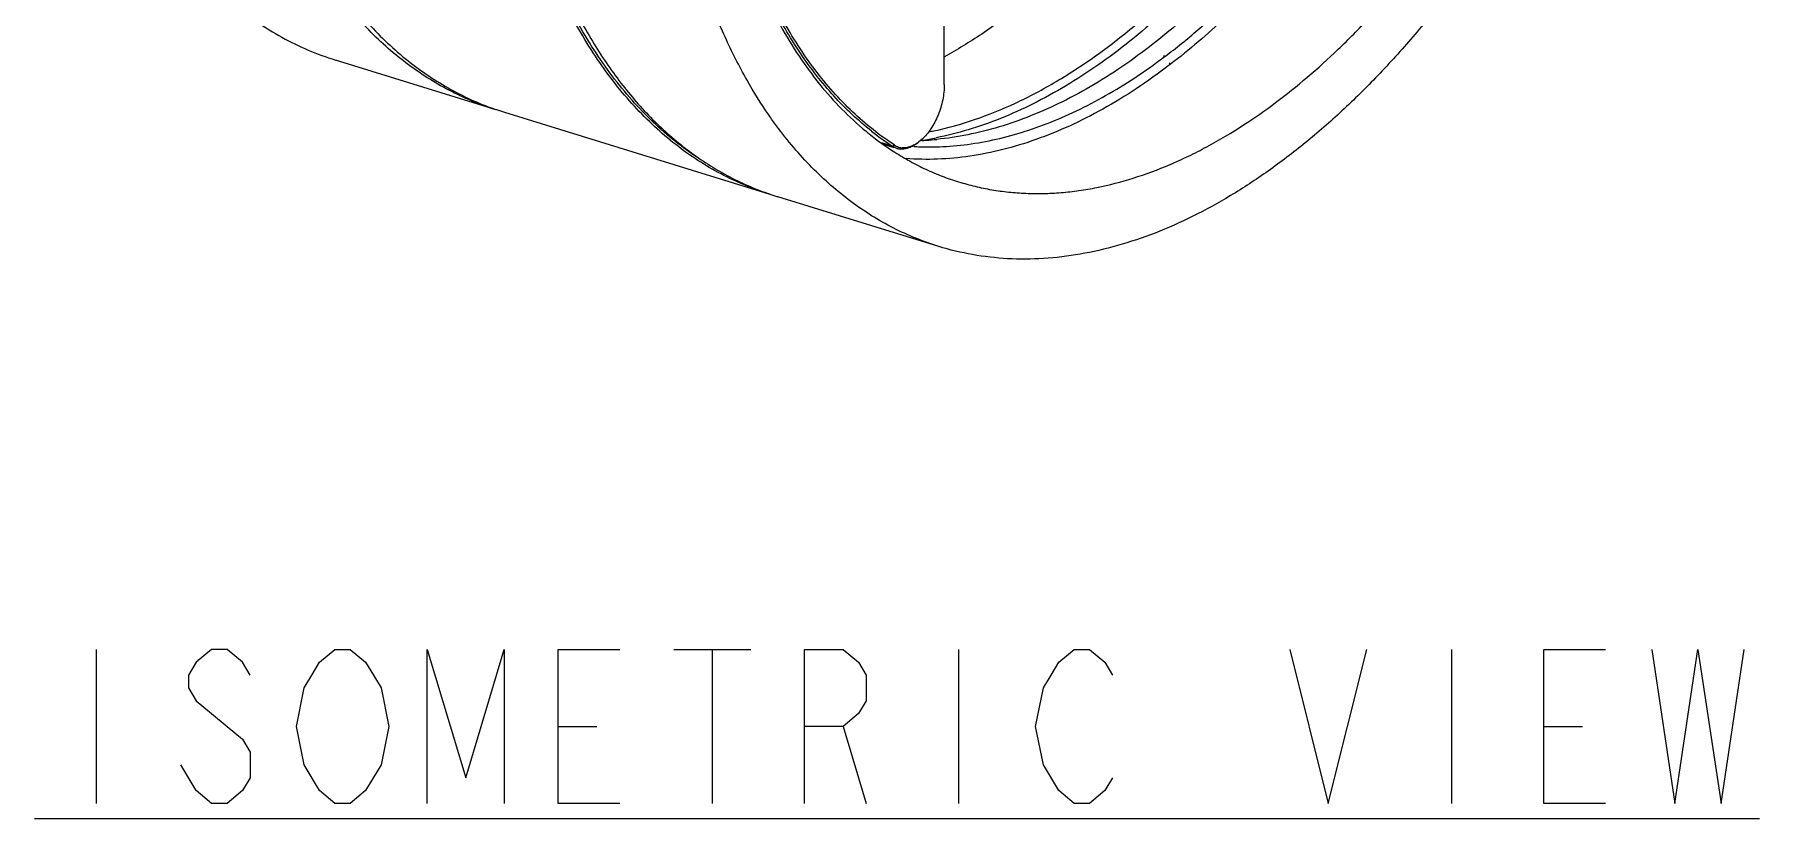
# Model space of a CAD drawing. Header units: inches. Extents: x 0 to 22, y 0 to 17.
# Drawn here: x 3.645 to 5.661, y 10.687 to 11.604 of the extents above; entities that cross this region are included whole.
import ezdxf

# ---------------------------------------------------------------- set-up
doc = ezdxf.new("R2010")
doc.units = ezdxf.units.IN
doc.header["$LTSCALE"] = 1.21
doc.header["$MEASUREMENT"] = 0
doc.layers.get('0').update_dxf_attribs({"linetype": 'CONTINUOUS'})

msp = doc.modelspace()

# ---------------------------------------------------------------- linework, layer by layer
at = {"color": 7}
for p, q in [((4.7083, 11.5452), (4.7083, 11.9016)), ((4.1848, 11.5157), (3.9968, 11.5738)), ((4.9647, 11.5784), (4.9661, 11.5793)), ((4.9649, 11.577), (4.9662, 11.578)), ((4.9724, 11.5704), (4.9711, 11.5694)), ((4.9726, 11.5688), (4.9713, 11.5678)), ((4.1942, 11.5128), (4.5044, 11.4169)), ((4.637, 11.4756), (4.6494, 11.4717)), ((4.653, 11.4706), (4.6479, 11.473)), ((4.6822, 11.481), (4.6787, 11.4781)), ((4.682, 11.4798), (4.6814, 11.4798)), ((4.6821, 11.4803), (4.6815, 11.4804)), ((4.6823, 11.48), (4.6819, 11.4799)), ((4.6825, 11.4813), (4.6821, 11.4813)), ((4.7018, 11.3559), (4.5138, 11.414))]:
    msp.add_line(p, q, dxfattribs=at)
at = {"color": 8}
for p, q in [((4.6479, 11.473), (4.6355, 11.4769)), ((4.6503, 11.4744), (4.6479, 11.473))]:
    msp.add_line(p, q, dxfattribs=at)
at = {"color": 1}
for p, q in [((3.7171, 10.8849), (3.7171, 10.7049)), ((4.3921, 10.8849), (4.4821, 10.8849)), ((4.4371, 10.8849), (4.4371, 10.7049)), ((4.7251, 10.8849), (4.7251, 10.7049)), ((5.3011, 10.8849), (5.3011, 10.7049)), ((4.2571, 10.7949), (4.3021, 10.7949)), ((4.5901, 10.7949), (4.6171, 10.7049)), ((5.4091, 10.7949), (5.4541, 10.7949)), ((3.8341, 10.7199), (3.8161, 10.7499)), ((3.6451, 10.6873), (5.6611, 10.6873))]:
    msp.add_line(p, q, dxfattribs=at)
for points in [[(3.8971, 10.8549), (3.8881, 10.8699), (3.8701, 10.8849), (3.8521, 10.8849), (3.8341, 10.8699), (3.8251, 10.8549), (3.8251, 10.8399), (3.8341, 10.8249), (3.8521, 10.8099), (3.8701, 10.7949), (3.8881, 10.7799), (3.8971, 10.7649), (3.8971, 10.7349), (3.8881, 10.7199), (3.8701, 10.7049), (3.8521, 10.7049), (3.8341, 10.7199)], [(3.9781, 10.7199), (3.9601, 10.7499), (3.9511, 10.7949), (3.9601, 10.8399), (3.9691, 10.8549), (3.9781, 10.8699), (3.9961, 10.8849), (4.0141, 10.8849), (4.0321, 10.8699), (4.0411, 10.8549), (4.0501, 10.8399), (4.0591, 10.7949), (4.0501, 10.7499)], [(4.1041, 10.7049), (4.1041, 10.8849), (4.1491, 10.7349), (4.1941, 10.8849), (4.1941, 10.7049)], [(4.3291, 10.7049), (4.2571, 10.7049), (4.2571, 10.8849), (4.3291, 10.8849)], [(4.5451, 10.7049), (4.5451, 10.8849), (4.5901, 10.8849), (4.6081, 10.8699), (4.6171, 10.8549), (4.6171, 10.8249), (4.6081, 10.8099), (4.5901, 10.7949), (4.5451, 10.7949)], [(4.8421, 10.7199), (4.8241, 10.7499), (4.8151, 10.7949), (4.8241, 10.8399), (4.8331, 10.8549), (4.8421, 10.8699), (4.8601, 10.8849), (4.8781, 10.8849), (4.8961, 10.8699), (4.9051, 10.8549)], [(5.1121, 10.8849), (5.1571, 10.7049), (5.2021, 10.8849)], [(5.4811, 10.7049), (5.4091, 10.7049), (5.4091, 10.8849), (5.4811, 10.8849)], [(5.5351, 10.8849), (5.5621, 10.7049), (5.5891, 10.8849), (5.6161, 10.7049), (5.6431, 10.8849)], [(4.0501, 10.7499), (4.0321, 10.7199), (4.0141, 10.7049), (3.9961, 10.7049), (3.9781, 10.7199)], [(4.9051, 10.7349), (4.8961, 10.7199), (4.8781, 10.7049), (4.8601, 10.7049), (4.8421, 10.7199)]]:
    msp.add_lwpolyline(points, dxfattribs=at)
at = {"color": 7}
for centre, radius, start, end in [((4.2816, 11.8288), 0.3277, 250.6563, 252.3678), ((4.291, 11.8261), 0.3279, 249.9604, 251.1107), ((4.291, 11.8259), 0.3277, 251.1109, 252.8303), ((4.8403, 11.7612), 0.3509, 230.3692, 231.243), ((4.8318, 11.7505), 0.3373, 231.224, 237.5083), ((4.829, 11.751), 0.3317, 231.6868, 236.9179), ((4.661, 11.4907), 0.0196, 236.8532, 248.1497), ((4.6608, 11.4904), 0.0192, 248.1796, 264.5379), ((4.6906, 11.7891), 0.3168, 266.738, 268.0986), ((4.6908, 11.7944), 0.3222, 268.0991, 270.6424), ((4.667, 11.8159), 0.3364, 272.5676, 273.4201), ((4.6242, 11.8561), 0.3806, 278.7933, 281.2965), ((4.6665, 11.823), 0.3435, 273.4273, 275.5159), ((4.6158, 11.8689), 0.3862, 281.1145, 282.01), ((4.6589, 11.4897), 0.02, 252.8523, 264.4035), ((4.6012, 11.7301), 0.3278, 252.8303, 253.2611), ((4.6106, 11.7274), 0.328, 251.1117, 252.8291)]:
    msp.add_arc(centre, radius, start, end, dxfattribs=at)
for points, knots in [([(3.867, 12.9928), (3.8489, 12.9588), (3.815, 12.8888), (3.7712, 12.7802), (3.7346, 12.668), (3.7058, 12.5539), (3.685, 12.4395), (3.6747, 12.3444), (3.6708, 12.2696), (3.6701, 12.2148), (3.6716, 12.1611), (3.6752, 12.1086), (3.681, 12.0577), (3.6889, 12.0084), (3.6989, 11.9609), (3.711, 11.9153), (3.7251, 11.872), (3.7413, 11.8309), (3.7593, 11.7922), (3.7792, 11.7561), (3.8009, 11.7227), (3.8244, 11.6921), (3.8495, 11.6645), (3.8762, 11.6399), (3.9043, 11.6183), (3.9339, 11.6), (3.9647, 11.585), (3.986, 11.5771), (3.9968, 11.5738)], [0, 0, 0, 0, 0.073284, 0.147764, 0.22276, 0.297564, 0.371477, 0.443827, 0.479224, 0.513999, 0.548085, 0.58142, 0.61395, 0.645626, 0.676409, 0.706269, 0.735188, 0.763158, 0.790185, 0.816291, 0.841512, 0.865901, 0.88953, 0.912488, 0.934884, 0.956841, 0.978497, 1, 1, 1, 1]), ([(4.228, 12.4115), (4.2215, 12.383), (4.21, 12.3258), (4.1974, 12.2401), (4.1896, 12.1554), (4.1867, 12.0723), (4.1886, 11.9916), (4.1954, 11.9139), (4.2052, 11.8514), (4.2155, 11.8034), (4.2272, 11.7581), (4.2444, 11.7042), (4.2659, 11.6535), (4.2853, 11.6158), (4.3056, 11.581), (4.3334, 11.5412), (4.3651, 11.5058), (4.3922, 11.4812), (4.4132, 11.4647), (4.4349, 11.45), (4.4574, 11.437), (4.4805, 11.426), (4.4964, 11.4198), (4.5045, 11.4171)], [0, 0, 0, 0, 0.078748, 0.156466, 0.23276, 0.307263, 0.379637, 0.449587, 0.516864, 0.549444, 0.58129, 0.642722, 0.701136, 0.729234, 0.75661, 0.80928, 0.859459, 0.883756, 0.907601, 0.931066, 0.95423, 0.977179, 1, 1, 1, 1]), ([(4.4395, 12.2304), (4.4338, 12.1912), (4.4276, 12.1325), (4.4244, 12.0547), (4.4245, 11.9979), (4.4273, 11.9426), (4.4326, 11.8889), (4.4404, 11.8372), (4.4508, 11.7875), (4.4635, 11.7402), (4.4787, 11.6954), (4.4962, 11.6534), (4.516, 11.6143), (4.5379, 11.5783), (4.5619, 11.5456), (4.5879, 11.5163), (4.6067, 11.499), (4.6164, 11.4909)], [0, 0, 0, 0, 0.150327, 0.223612, 0.295376, 0.365446, 0.433664, 0.499899, 0.564038, 0.626005, 0.685747, 0.743257, 0.79856, 0.851735, 0.902905, 0.952249, 1, 1, 1, 1]), ([(4.4214, 11.4587), (4.412, 11.4649), (4.3935, 11.4783), (4.3675, 11.5011), (4.3429, 11.5268), (4.3197, 11.5552), (4.2982, 11.5862), (4.2783, 11.6198), (4.2601, 11.6558), (4.2437, 11.6941), (4.229, 11.7346), (4.2163, 11.7772), (4.2054, 11.8217), (4.1933, 11.8842), (4.1855, 11.9491), (4.1815, 12.0159), (4.1809, 12.0502), (4.1809, 12.0675)], [0, 0, 0, 0, 0.049642, 0.100425, 0.15258, 0.206307, 0.261764, 0.319078, 0.378339, 0.439605, 0.502907, 0.56824, 0.635575, 0.704869, 0.849041, 0.923754, 1, 1, 1, 1]), ([(5.2462, 12.0361), (5.23, 11.9999), (5.2038, 11.9467), (5.1649, 11.8787), (5.1343, 11.8302), (5.1024, 11.7841), (5.0691, 11.7406), (5.0347, 11.6999), (4.9993, 11.662), (4.963, 11.6273), (4.9261, 11.5959), (4.8887, 11.5678), (4.8508, 11.5433), (4.8128, 11.5224), (4.7748, 11.5052), (4.7369, 11.4919), (4.7113, 11.4854), (4.6987, 11.4829)], [0, 0, 0, 0, 0.148057, 0.220541, 0.291723, 0.361424, 0.429478, 0.495739, 0.560079, 0.622396, 0.682614, 0.740688, 0.796608, 0.850403, 0.902145, 0.951955, 1, 1, 1, 1]), ([(4.6233, 11.4907), (4.6156, 11.4968), (4.6003, 11.51), (4.5788, 11.5318), (4.5586, 11.5558), (4.5329, 11.5913), (4.5103, 11.6305), (4.4907, 11.6728), (4.4773, 11.7069), (4.4654, 11.7427), (4.455, 11.7801), (4.4461, 11.8191), (4.4363, 11.8736), (4.4298, 11.93), (4.4266, 11.9879), (4.4261, 12.0175), (4.4261, 12.0324)], [0, 0, 0, 0, 0.050037, 0.101329, 0.154041, 0.208323, 0.322002, 0.381611, 0.443103, 0.506487, 0.571751, 0.638863, 0.707781, 0.850769, 0.924677, 1, 1, 1, 1]), ([(4.6503, 11.4744), (4.6416, 11.48), (4.6246, 11.4922), (4.6007, 11.5131), (4.578, 11.5366), (4.5567, 11.5625), (4.5369, 11.591), (4.5186, 11.6217), (4.5019, 11.6547), (4.4867, 11.6899), (4.4733, 11.727), (4.4615, 11.7661), (4.4515, 11.8069), (4.4404, 11.8643), (4.4331, 11.9239), (4.4295, 11.9853), (4.4289, 12.0167), (4.4289, 12.0326)], [0, 0, 0, 0, 0.049608, 0.100382, 0.152528, 0.206233, 0.261663, 0.318954, 0.3782, 0.439456, 0.502754, 0.568088, 0.635432, 0.704741, 0.848967, 0.923715, 1, 1, 1, 1]), ([(5.2461, 11.971), (5.2291, 11.9369), (5.2016, 11.887), (5.1614, 11.8237), (5.13, 11.7789), (5.0975, 11.7367), (5.0638, 11.6971), (5.0292, 11.6604), (4.9938, 11.6267), (4.9577, 11.5962), (4.9211, 11.5689), (4.8842, 11.5451), (4.8471, 11.5248), (4.8099, 11.5082), (4.7729, 11.4952), (4.7362, 11.4859), (4.7117, 11.4822), (4.6995, 11.4811)], [0, 0, 0, 0, 0.150229, 0.223431, 0.295102, 0.365076, 0.433205, 0.499361, 0.563443, 0.625376, 0.685115, 0.742653, 0.798019, 0.851289, 0.902585, 0.95208, 1, 1, 1, 1]), ([(4.9662, 11.578), (4.9794, 11.5879), (5.0055, 11.6091), (5.0433, 11.6438), (5.0803, 11.682), (5.1162, 11.7235), (5.1508, 11.768), (5.1841, 11.8153), (5.2159, 11.8653), (5.2358, 11.8999), (5.2454, 11.9175)], [0, 0, 0, 0, 0.111738, 0.227677, 0.347681, 0.471552, 0.599039, 0.72984, 0.863619, 1, 1, 1, 1]), ([(4.5044, 11.4169), (4.4946, 11.42), (4.4752, 11.427), (4.4471, 11.4403), (4.42, 11.4562), (4.394, 11.4748), (4.3692, 11.4961), (4.3456, 11.5198), (4.3234, 11.546), (4.2952, 11.5848), (4.2704, 11.6276), (4.249, 11.6739), (4.2343, 11.7111), (4.2212, 11.7503), (4.2057, 11.8056), (4.197, 11.8485), (4.1924, 11.8776)], [0, 0, 0, 0, 0.052613, 0.105536, 0.15907, 0.213499, 0.269084, 0.326055, 0.384614, 0.444926, 0.57124, 0.637479, 0.705817, 0.776266, 0.848811, 1, 1, 1, 1]), ([(5.2109, 11.8406), (5.2022, 11.8267), (5.1845, 11.7995), (5.1567, 11.7602), (5.1279, 11.7227), (5.0983, 11.6874), (5.0679, 11.6542), (5.0271, 11.6136), (4.9948, 11.5858), (4.9726, 11.5688)], [0, 0, 0, 0, 0.13519, 0.267925, 0.397897, 0.524889, 0.648738, 0.769297, 1, 1, 1, 1]), ([(5.0582, 11.4979), (5.0709, 11.5062), (5.0963, 11.524), (5.1332, 11.5536), (5.1695, 11.5865), (5.2051, 11.6225), (5.2397, 11.6615), (5.2734, 11.7033), (5.3058, 11.7477), (5.3263, 11.7786), (5.3363, 11.7945)], [0, 0, 0, 0, 0.111269, 0.226757, 0.346343, 0.469903, 0.597285, 0.728285, 0.86265, 1, 1, 1, 1]), ([(4.6962, 11.4911), (4.7122, 11.4945), (4.7447, 11.5036), (4.7926, 11.523), (4.8405, 11.5485), (4.8881, 11.5797), (4.935, 11.6165), (4.9811, 11.6586), (5.0258, 11.7057), (5.054, 11.7396), (5.0679, 11.7573)], [0, 0, 0, 0, 0.105517, 0.216092, 0.332224, 0.454202, 0.582108, 0.715876, 0.855322, 1, 1, 1, 1]), ([(5.3696, 11.7568), (5.3579, 11.7382), (5.334, 11.7018), (5.2961, 11.6497), (5.2566, 11.601), (5.2159, 11.5558), (5.174, 11.5144), (5.1312, 11.4771), (5.0878, 11.4439), (5.0439, 11.4151), (4.9997, 11.3908), (4.9555, 11.3712), (4.9114, 11.3563), (4.8678, 11.3462), (4.8247, 11.341), (4.7825, 11.3408), (4.7414, 11.3455), (4.7148, 11.3519), (4.7018, 11.3559)], [0, 0, 0, 0, 0.079204, 0.156563, 0.231826, 0.304833, 0.375449, 0.44356, 0.509101, 0.572052, 0.632449, 0.690382, 0.746012, 0.799565, 0.851343, 0.901713, 0.951107, 1, 1, 1, 1]), ([(4.8802, 11.7127), (4.8667, 11.6987), (4.8393, 11.6721), (4.7966, 11.6358), (4.7532, 11.6041), (4.7233, 11.5857), (4.7084, 11.5774)], [0, 0, 0, 0, 0.265736, 0.521107, 0.765851, 1, 1, 1, 1]), ([(3.9895, 11.6756), (3.9957, 11.6661), (4.0086, 11.6479), (4.0295, 11.6223), (4.0516, 11.599), (4.0749, 11.5779), (4.0993, 11.5592), (4.1248, 11.5429), (4.1512, 11.529), (4.1694, 11.5214), (4.1787, 11.518)], [0, 0, 0, 0, 0.135521, 0.267238, 0.395467, 0.520599, 0.643086, 0.763434, 0.882206, 1, 1, 1, 1]), ([(4.173, 11.5196), (4.1638, 11.5228), (4.1457, 11.5301), (4.1194, 11.5435), (4.0941, 11.5592), (4.0698, 11.5773), (4.0465, 11.5977), (4.0244, 11.6204), (4.0035, 11.6453), (3.9905, 11.663), (3.9843, 11.6722)], [0, 0, 0, 0, 0.118142, 0.237166, 0.357666, 0.480199, 0.605275, 0.73335, 0.864814, 1, 1, 1, 1]), ([(4.4778, 11.5503), (4.4685, 11.5667), (4.451, 11.6012), (4.4366, 11.6372), (4.43, 11.6558)], [0, 0, 0, 0, 0.488369, 1, 1, 1, 1]), ([(4.6944, 11.4723), (4.7053, 11.4724), (4.7276, 11.4738), (4.7611, 11.479), (4.7949, 11.4876), (4.829, 11.4993), (4.8633, 11.5141), (4.8975, 11.5321), (4.9316, 11.553), (4.9538, 11.5687), (4.9649, 11.577)], [0, 0, 0, 0, 0.111688, 0.226311, 0.344426, 0.466487, 0.592857, 0.723797, 0.859482, 1, 1, 1, 1]), ([(4.9713, 11.5678), (4.9587, 11.5582), (4.9335, 11.5402), (4.8945, 11.5163), (4.8553, 11.4964), (4.8162, 11.4805), (4.7773, 11.4686), (4.7388, 11.4608), (4.7009, 11.4573), (4.6759, 11.4577), (4.6636, 11.4586)], [0, 0, 0, 0, 0.142245, 0.279006, 0.410402, 0.53667, 0.658184, 0.775454, 0.889132, 1, 1, 1, 1]), ([(4.5123, 11.4969), (4.5092, 11.5011), (4.4969, 11.5183), (4.4857, 11.5363), (4.4778, 11.5503)], [0, 0, 0, 0, 0.244987, 1, 1, 1, 1]), ([(4.7083, 11.5452), (4.7083, 11.5422), (4.708, 11.5362), (4.7066, 11.5272), (4.7043, 11.5182), (4.7012, 11.5094), (4.6974, 11.5011), (4.6929, 11.4935), (4.6879, 11.4867), (4.6841, 11.4827), (4.6822, 11.481)], [0, 0, 0, 0, 0.124225, 0.253233, 0.384551, 0.515991, 0.645319, 0.770317, 0.889063, 1, 1, 1, 1]), ([(4.7018, 11.3559), (4.6927, 11.3588), (4.6747, 11.3652), (4.6485, 11.3772), (4.6231, 11.3916), (4.5988, 11.4083), (4.5754, 11.4272), (4.5531, 11.4483), (4.5319, 11.4716), (4.5187, 11.4882), (4.5123, 11.4969)], [0, 0, 0, 0, 0.119077, 0.238759, 0.359637, 0.482271, 0.607182, 0.734841, 0.865662, 1, 1, 1, 1]), ([(4.7251, 11.4314), (4.7315, 11.4295), (4.7442, 11.426), (4.7638, 11.422), (4.7836, 11.4193), (4.8038, 11.4178), (4.8242, 11.4176), (4.8449, 11.4187), (4.8658, 11.421), (4.8942, 11.4259), (4.9301, 11.4352), (4.9655, 11.4484), (4.9939, 11.4614), (5.023, 11.4762), (5.0442, 11.4889), (5.0582, 11.4979)], [0, 0, 0, 0, 0.056558, 0.113279, 0.170325, 0.227852, 0.286011, 0.344945, 0.404785, 0.465651, 0.590837, 0.721296, 0.788706, 0.857621, 1, 1, 1, 1]), ([(4.6773, 11.4768), (4.6757, 11.4756), (4.6724, 11.4734), (4.6672, 11.471), (4.662, 11.4698), (4.6586, 11.4697), (4.6569, 11.4698)], [0, 0, 0, 0, 0.279485, 0.537156, 0.775601, 1, 1, 1, 1]), ([(4.6787, 11.4781), (4.6771, 11.4769), (4.6739, 11.4748), (4.6689, 11.4725), (4.6639, 11.4712), (4.6606, 11.4711), (4.659, 11.4713)], [0, 0, 0, 0, 0.279482, 0.537165, 0.775619, 1, 1, 1, 1]), ([(4.6506, 11.466), (4.6565, 11.4623), (4.6684, 11.4553), (4.6868, 11.4459), (4.7057, 11.4379), (4.7186, 11.4334), (4.7251, 11.4314)], [0, 0, 0, 0, 0.252623, 0.50301, 0.751886, 1, 1, 1, 1])]:
    msp.add_open_spline(points, degree=3, knots=knots, dxfattribs=at)

doc.saveas('drawing.dxf')
